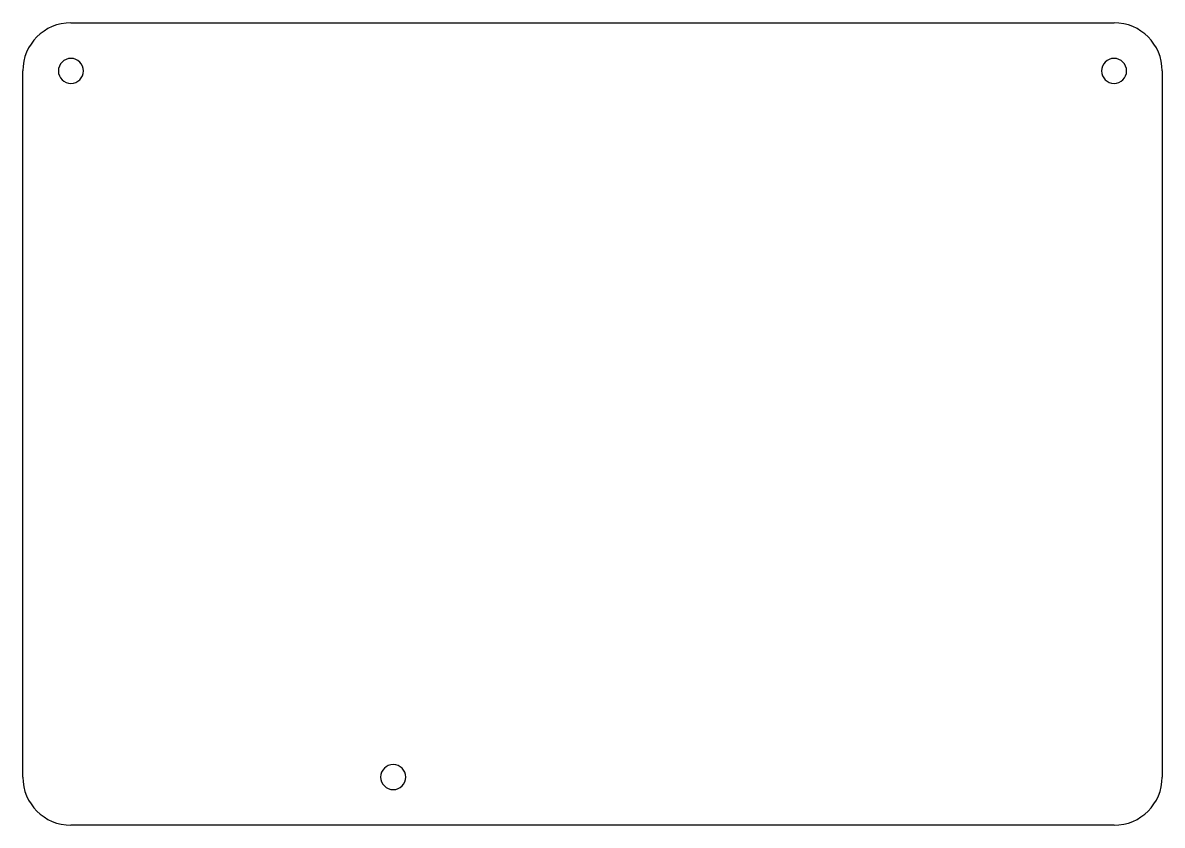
# Model space of a CAD drawing. Header units: inches. Extents: x 0.7 to 7.8, y 3 to 8.
import ezdxf

# ---------------------------------------------------------------- set-up
doc = ezdxf.new("R2010")
doc.units = ezdxf.units.IN
doc.header["$MEASUREMENT"] = 0

# ---------------------------------------------------------------- blocks, each defined once
blk = doc.blocks.new('block 2')
at = {"color": 7, "lineweight": 25, "true_color": 0xffffff}
blk.add_open_spline([(7.8, 7.7), (7.8, 7.8657), (7.6657, 8), (7.5, 8)], degree=3, dxfattribs=at)
blk = doc.blocks.new('block 3')
at = {"color": 7, "lineweight": 25, "true_color": 0xffffff}
blk.add_lwpolyline([(1, 8), (7.5, 8)], dxfattribs=at)
blk = doc.blocks.new('block 4')
at = {"color": 7, "lineweight": 25, "true_color": 0xffffff}
blk.add_open_spline([(1, 8), (0.8343, 8), (0.7, 7.8657), (0.7, 7.7)], degree=3, dxfattribs=at)
blk = doc.blocks.new('block 5')
at = {"color": 7, "lineweight": 25, "true_color": 0xffffff}
blk.add_open_spline([(0.9219, 7.7), (0.9219, 7.7431), (0.9569, 7.7781), (1, 7.7781), (1.0431, 7.7781), (1.0781, 7.7431), (1.0781, 7.7), (1.0781, 7.6569), (1.0431, 7.6219), (1, 7.6219), (0.9569, 7.6219), (0.9219, 7.6569), (0.9219, 7.7), (0.9219, 7.7), (0.9219, 7.7), (0.9219, 7.7)], degree=3, knots=[0, 0, 0, 0, 1, 1, 1, 2, 2, 2, 3, 3, 3, 4, 4, 4, 5, 5, 5, 5], dxfattribs=at)
blk = doc.blocks.new('block 6')
at = {"color": 7, "lineweight": 25, "true_color": 0xffffff}
blk.add_open_spline([(7.4219, 7.7), (7.4219, 7.7431), (7.4569, 7.7781), (7.5, 7.7781), (7.5431, 7.7781), (7.5781, 7.7431), (7.5781, 7.7), (7.5781, 7.6569), (7.5431, 7.6219), (7.5, 7.6219), (7.4569, 7.6219), (7.4219, 7.6569), (7.4219, 7.7), (7.4219, 7.7), (7.4219, 7.7), (7.4219, 7.7)], degree=3, knots=[0, 0, 0, 0, 1, 1, 1, 2, 2, 2, 3, 3, 3, 4, 4, 4, 5, 5, 5, 5], dxfattribs=at)
blk = doc.blocks.new('block 7')
at = {"color": 7, "lineweight": 25, "true_color": 0xffffff}
blk.add_open_spline([(2.93, 3.3), (2.93, 3.3431), (2.965, 3.3781), (3.0081, 3.3781), (3.0513, 3.3781), (3.0863, 3.3431), (3.0863, 3.3), (3.0863, 3.2569), (3.0513, 3.2219), (3.0081, 3.2219), (2.965, 3.2219), (2.93, 3.2569), (2.93, 3.3), (2.93, 3.3), (2.93, 3.3), (2.93, 3.3)], degree=3, knots=[0, 0, 0, 0, 1, 1, 1, 2, 2, 2, 3, 3, 3, 4, 4, 4, 5, 5, 5, 5], dxfattribs=at)
blk = doc.blocks.new('block 8')
at = {"color": 7, "lineweight": 25, "true_color": 0xffffff}
blk.add_lwpolyline([(7.8, 7.7), (7.8, 3.3)], dxfattribs=at)
blk = doc.blocks.new('block 9')
at = {"color": 7, "lineweight": 25, "true_color": 0xffffff}
blk.add_lwpolyline([(0.7, 3.3), (0.7, 7.7)], dxfattribs=at)
blk = doc.blocks.new('block 10')
at = {"color": 7, "lineweight": 25, "true_color": 0xffffff}
blk.add_open_spline([(0.7, 3.3), (0.7, 3.1343), (0.8343, 3), (1, 3)], degree=3, dxfattribs=at)
blk = doc.blocks.new('block 11')
at = {"color": 7, "lineweight": 25, "true_color": 0xffffff}
blk.add_open_spline([(7.5, 3), (7.6657, 3), (7.8, 3.1343), (7.8, 3.3)], degree=3, dxfattribs=at)
blk = doc.blocks.new('block 12')
at = {"color": 7, "lineweight": 25, "true_color": 0xffffff}
blk.add_lwpolyline([(7.5, 3), (1, 3)], dxfattribs=at)

msp = doc.modelspace()

# ---------------------------------------------------------------- block references
for name in ['block 4', 'block 3', 'block 2', 'block 5', 'block 6', 'block 9', 'block 8', 'block 7', 'block 10', 'block 11', 'block 12']:
    msp.add_blockref(name, (0, 0))

doc.saveas('drawing.dxf')
